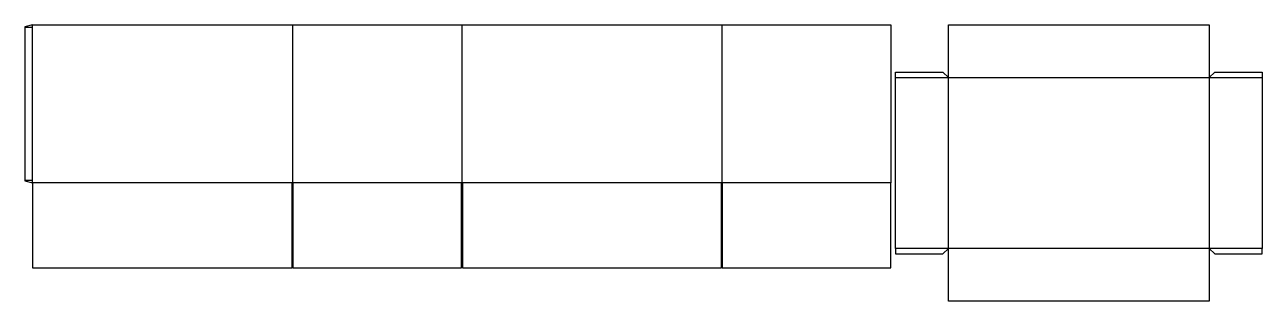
# Model space of a CAD drawing. Header units: millimetres. Extents: x 0 to 5486, y 0 to 1226.
import ezdxf

# ---------------------------------------------------------------- set-up
doc = ezdxf.new("R2010")
doc.units = ezdxf.units.MM
for name, color, linetype in [('CREASE', 5, 'CONTINUOUS'), ('CUT', 1, 'CONTINUOUS'), ('GLUE', 2, 'CONTINUOUS')]:
    doc.layers.add(name, color=color, linetype=linetype)

msp = doc.modelspace()

# ---------------------------------------------------------------- linework, layer by layer
at = {"layer": 'CREASE'}
for p, q in [((35, 524.4), (35, 1226)), ((1186.6, 1226), (1186.6, 524.4)), ((1938.2, 1226), (1938.2, 524.4)), ((3089.8, 1226), (3089.8, 524.4)), ((3859.8, 991.4), (4094.4, 991.4)), ((4094.4, 991.4), (5251.2, 991.4)), ((4094.4, 234.6), (4094.4, 991.4)), ((5251.2, 991.4), (5251.2, 234.6)), ((5251.2, 991.4), (5485.8, 991.4)), ((1185, 524.4), (35, 524.4)), ((1936.6, 524.4), (1188.2, 524.4)), ((3088.2, 524.4), (1939.8, 524.4)), ((3839.8, 524.4), (3091.4, 524.4)), ((4094.4, 234.6), (3859.8, 234.6)), ((5251.2, 234.6), (4094.4, 234.6)), ((5485.8, 234.6), (5251.2, 234.6))]:
    msp.add_line(p, q, dxfattribs=at)
at = {"layer": 'CUT'}
for p, q in [((35, 1226), (0, 1216.622)), ((0, 1216.622), (0, 533.778)), ((35, 1226), (1186.6, 1226)), ((1186.6, 1226), (1938.2, 1226)), ((1938.2, 1226), (3089.8, 1226)), ((3089.8, 1226), (3839.8, 1226)), ((3839.8, 1226), (3839.8, 524.4)), ((4094.4, 1226), (5251.2, 1226)), ((4094.4, 991.4), (4094.4, 1226)), ((5251.2, 1226), (5251.2, 991.4)), ((3859.8, 991.4), (3859.8, 1016.4)), ((3859.8, 1016.4), (4069.4, 1016.4)), ((3859.8, 234.6), (3859.8, 991.4)), ((4069.4, 1016.4), (4094.4, 991.4)), ((5251.2, 991.4), (5276.2, 1016.4)), ((5276.2, 1016.4), (5485.8, 1016.4)), ((5485.8, 1016.4), (5485.8, 991.4)), ((5485.8, 991.4), (5485.8, 234.6)), ((0, 533.778), (35, 524.4)), ((35, 524.4), (35, 147.8)), ((1186.6, 524.4), (1185, 524.4)), ((1185, 147.8), (1185, 524.4)), ((1188.2, 524.4), (1186.6, 524.4)), ((1188.2, 524.4), (1188.2, 147.8)), ((1938.2, 524.4), (1936.6, 524.4)), ((1936.6, 147.8), (1936.6, 524.4)), ((1939.8, 524.4), (1938.2, 524.4)), ((1939.8, 524.4), (1939.8, 147.8)), ((3089.8, 524.4), (3088.2, 524.4)), ((3088.2, 147.8), (3088.2, 524.4)), ((3091.4, 524.4), (3089.8, 524.4)), ((3091.4, 524.4), (3091.4, 147.8)), ((3839.8, 147.8), (3839.8, 524.4)), ((3859.8, 234.6), (3859.8, 209.6)), ((4069.4, 209.6), (4094.4, 234.6)), ((4094.4, 0), (4094.4, 234.6)), ((5251.2, 234.6), (5251.2, 0)), ((5251.2, 234.6), (5276.2, 209.6)), ((5485.8, 209.6), (5485.8, 234.6)), ((3859.8, 209.6), (4069.4, 209.6)), ((5276.2, 209.6), (5485.8, 209.6)), ((35, 147.8), (1185, 147.8)), ((1188.2, 147.8), (1936.6, 147.8)), ((1939.8, 147.8), (3088.2, 147.8)), ((3091.4, 147.8), (3839.8, 147.8)), ((5251.2, 0), (4094.4, 0))]:
    msp.add_line(p, q, dxfattribs=at)
at = {"layer": 'GLUE'}
for p, q in [((2, 1214.622), (33, 1214.622)), ((2, 535.778), (2, 1214.622)), ((33, 1214.622), (33, 535.778)), ((33, 535.778), (2, 535.778))]:
    msp.add_line(p, q, dxfattribs=at)

doc.saveas('drawing.dxf')
